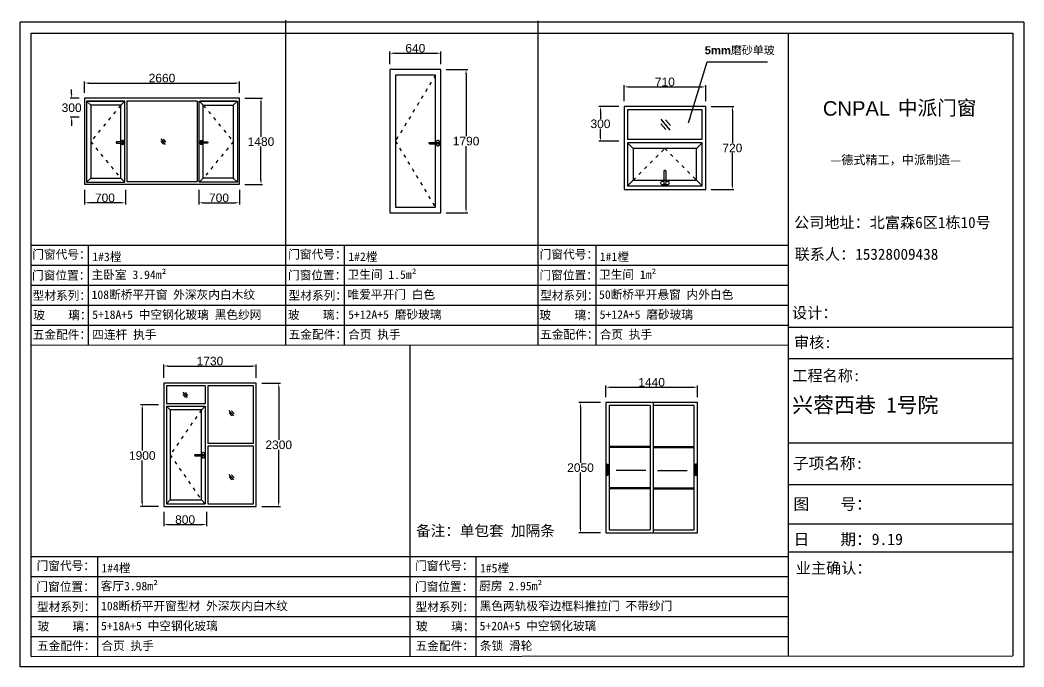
# Model space of a CAD drawing. Header units: inches. Extents: x -138455 to 599497, y -747149 to 13167.
# Drawn here: x 381836 to 400591, y -320813 to -308727 of the extents above; entities that cross this region are included whole.
import ezdxf

# ---------------------------------------------------------------- set-up
doc = ezdxf.new("R2010")
doc.units = ezdxf.units.IN
doc.header["$MEASUREMENT"] = 0
doc.header["$PDMODE"] = 35
doc.header["$PDSIZE"] = -3
doc.linetypes.add('ACAD_ISO03W100', pattern=[30, 12, -18])
doc.layers.add('0 @ 1', color=7, linetype='Continuous')
doc.styles.add('Annotative', font='arialbd.ttf')
doc.styles.add('MtXpl_', font='')
doc.styles.add('MtXpl__1', font='')
doc.styles.get("Standard").update_dxf_attribs({"font": 'arial.ttf'})
doc.styles.get('MtXpl_').set_extended_font_data('SimSun')
doc.styles.get('MtXpl__1').set_extended_font_data('SimSun', bold=True)
doc.dimstyles.get("Standard").update_dxf_attribs({"dimtxt": 80, "dimasz": 70, "dimexe": 40, "dimexo": 80, "dimgap": 0, "dimtad": 1, "dimtih": 1, "dimtoh": 1, "dimdec": 0, "dimzin": 0, "dimdsep": 46, "dimtxsty": 'Standard', "dimcen": 0.09, "dimadec": 0, "dimazin": 0, "dimtfac": 1, "dimtdec": 0, "dimtofl": 0, "dimtmove": 0, "dimatfit": 3, "dimfxl": 0, "dimtolj": 1, "dimtzin": 0, "dimarcsym": 0})

# ---------------------------------------------------------------- blocks, each defined once
blk = doc.blocks.new('123as')
at = {"color": 0}
for p, q in [((90189, 51387), (90252, 51462)), ((90194, 51330), (90312, 51470)), ((90251, 51335), (90314, 51410))]:
    blk.add_line(p, q, dxfattribs=at)
blk = doc.blocks.new('*D1530')
at = {"color": 0, "lineweight": -2, "transparency": 16777216}
for p, q in [((383042, -310087), (383042, -309873)), ((383122, -309903), (385854, -309903)), ((385934, -310087), (385934, -309873))]:
    blk.add_line(p, q, dxfattribs=at)
at = {"color": 0, "transparency": 16777216}
for points in [[(383122, -309890), (383122, -309917), (383042, -309903)], [(385854, -309890), (385854, -309917), (385934, -309903)]]:
    blk.add_solid(points, dxfattribs=at)
at = {"layer": 'Defpoints', "color": 0, "transparency": 16777216}
for p in [(385934, -309903), (383042, -310187), (385934, -310187)]:
    blk.add_point(p, dxfattribs=at)
at = {"color": 0, "transparency": 16777216, "insert": (384488, -309812), "char_height": 160, "attachment_point": 5}
blk.add_mtext('\\A1;2660', dxfattribs=at)
blk = doc.blocks.new('*D1531')
at = {"color": 0, "lineweight": -2, "transparency": 16777216}
for p, q in [((386034, -310187), (386367, -310187)), ((386337, -310267), (386337, -310907)), ((386337, -311716), (386337, -311091)), ((386034, -311796), (386367, -311796))]:
    blk.add_line(p, q, dxfattribs=at)
at = {"color": 0, "transparency": 16777216}
for points in [[(386324, -310267), (386351, -310267), (386337, -310187)], [(386324, -311716), (386351, -311716), (386337, -311796)]]:
    blk.add_solid(points, dxfattribs=at)
at = {"layer": 'Defpoints', "color": 0, "transparency": 16777216}
for p in [(385934, -310187), (385934, -311796), (386337, -311796)]:
    blk.add_point(p, dxfattribs=at)
at = {"color": 0, "transparency": 16777216, "insert": (386337, -310999), "char_height": 160, "attachment_point": 5}
blk.add_mtext('\\A1;1480', dxfattribs=at)
blk = doc.blocks.new('*D1532')
at = {"color": 0, "lineweight": -2, "transparency": 16777216}
for p, q in [((385173, -311896), (385173, -312171)), ((385934, -311896), (385934, -312171)), ((385253, -312141), (385854, -312141))]:
    blk.add_line(p, q, dxfattribs=at)
at = {"color": 0, "transparency": 16777216}
for points in [[(385253, -312128), (385253, -312154), (385173, -312141)], [(385854, -312128), (385854, -312154), (385934, -312141)]]:
    blk.add_solid(points, dxfattribs=at)
at = {"layer": 'Defpoints', "color": 0, "transparency": 16777216}
for p in [(385173, -311796), (385934, -311796), (385934, -312141)]:
    blk.add_point(p, dxfattribs=at)
at = {"color": 0, "transparency": 16777216, "insert": (385553, -312049), "char_height": 160, "width": 321.31, "attachment_point": 5}
blk.add_mtext('\\A1;700', dxfattribs=at)
blk = doc.blocks.new('*D1533')
at = {"color": 0, "lineweight": -2, "transparency": 16777216}
for p, q in [((383042, -311896), (383042, -312171)), ((383803, -311896), (383803, -312171)), ((383723, -312141), (383122, -312141))]:
    blk.add_line(p, q, dxfattribs=at)
at = {"color": 0, "transparency": 16777216}
for points in [[(383122, -312128), (383122, -312154), (383042, -312141)], [(383723, -312128), (383723, -312154), (383803, -312141)]]:
    blk.add_solid(points, dxfattribs=at)
at = {"layer": 'Defpoints', "color": 0, "transparency": 16777216}
for p in [(383042, -311796), (383803, -311796), (383042, -312141)]:
    blk.add_point(p, dxfattribs=at)
at = {"color": 0, "transparency": 16777216, "insert": (383422, -312049), "char_height": 160, "attachment_point": 5}
blk.add_mtext('\\A1;700', dxfattribs=at)
blk = doc.blocks.new('*D1534')
at = {"color": 0, "lineweight": -2, "transparency": 16777216}
for p, q in [((382942, -310187), (382770, -310187)), ((382800, -310107), (382800, -310027)), ((382942, -310542), (382770, -310542)), ((382800, -310622), (382800, -310702))]:
    blk.add_line(p, q, dxfattribs=at)
at = {"color": 0, "transparency": 16777216}
for points in [[(382786, -310107), (382813, -310107), (382800, -310187)], [(382786, -310622), (382813, -310622), (382800, -310542)]]:
    blk.add_solid(points, dxfattribs=at)
at = {"layer": 'Defpoints', "color": 0, "transparency": 16777216}
for p in [(382800, -310187), (383042, -310187), (383042, -310542)]:
    blk.add_point(p, dxfattribs=at)
at = {"color": 0, "transparency": 16777216, "insert": (382800, -310365), "char_height": 160, "attachment_point": 5}
blk.add_mtext('\\A1;300', dxfattribs=at)
blk = doc.blocks.new('dzcs')
blk.add_lwpolyline([(142095.7, -3327.8), (142195.7, -3327.8, 0.414214), (142205.7, -3317.8), (142205.7, -3317.8, 0.414214), (142195.7, -3307.8), (142095.7, -3307.8, 0.414214), (142085.7, -3317.8), (142085.7, -3317.8, 0.414214)], format="xyb", close=True)
blk.add_lwpolyline([(142182.2, -3327.8), (142182.2, -3341.8, 0.414214), (142195.7, -3355.3), (142195.7, -3355.3, 0.414214), (142209.2, -3341.8), (142209.2, -3293.8, 0.414214), (142195.7, -3280.3), (142195.7, -3280.3, 0.414214), (142182.2, -3293.8), (142182.2, -3307.8)], format="xyb")
blk = doc.blocks.new('*D1544')
at = {"color": 0, "lineweight": -2, "transparency": 16777216}
for p, q in [((392680, -315872), (392277, -315872)), ((392307, -315952), (392307, -316999)), ((392307, -318229), (392307, -317182)), ((392680, -318309), (392277, -318309))]:
    blk.add_line(p, q, dxfattribs=at)
at = {"color": 0, "transparency": 16777216}
for points in [[(392293, -315952), (392320, -315952), (392307, -315872)], [(392293, -318229), (392320, -318229), (392307, -318309)]]:
    blk.add_solid(points, dxfattribs=at)
at = {"layer": 'Defpoints', "color": 0, "transparency": 16777216}
for p in [(392780, -315872), (392307, -318309), (392780, -318309)]:
    blk.add_point(p, dxfattribs=at)
at = {"color": 0, "transparency": 16777216, "insert": (392307, -317090), "char_height": 160, "attachment_point": 5}
blk.add_mtext('\\A1;2050', dxfattribs=at)
blk = doc.blocks.new('*D1545')
at = {"color": 0, "lineweight": -2, "transparency": 16777216}
for p, q in [((392780, -315772), (392780, -315556)), ((392860, -315586), (394412, -315586)), ((394492, -315772), (394492, -315556))]:
    blk.add_line(p, q, dxfattribs=at)
at = {"color": 0, "transparency": 16777216}
for points in [[(392860, -315573), (392860, -315600), (392780, -315586)], [(394412, -315573), (394412, -315600), (394492, -315586)]]:
    blk.add_solid(points, dxfattribs=at)
at = {"layer": 'Defpoints', "color": 0, "transparency": 16777216}
for p in [(394492, -315586), (392780, -315872), (394492, -315872)]:
    blk.add_point(p, dxfattribs=at)
at = {"color": 0, "transparency": 16777216, "insert": (393636, -315495), "char_height": 160, "attachment_point": 5}
blk.add_mtext('\\A1;1440', dxfattribs=at)
blk = doc.blocks.new('*D1550')
at = {"color": 0, "lineweight": -2, "transparency": 16777216}
for p, q in [((394747, -310342), (395174, -310342)), ((395144, -310422), (395144, -311025)), ((395144, -311811), (395144, -311208)), ((394747, -311891), (395174, -311891))]:
    blk.add_line(p, q, dxfattribs=at)
at = {"color": 0, "transparency": 16777216}
for points in [[(395131, -310422), (395157, -310422), (395144, -310342)], [(395131, -311811), (395157, -311811), (395144, -311891)]]:
    blk.add_solid(points, dxfattribs=at)
at = {"layer": 'Defpoints', "color": 0, "transparency": 16777216}
for p in [(394647, -310342), (394647, -311891), (395144, -311891)]:
    blk.add_point(p, dxfattribs=at)
at = {"color": 0, "transparency": 16777216, "insert": (395144, -311117), "char_height": 160, "attachment_point": 5}
blk.add_mtext('\\A1;720', dxfattribs=at)
blk = doc.blocks.new('*D1551')
at = {"color": 0, "lineweight": -2, "transparency": 16777216}
for p, q in [((393120, -310242), (393120, -309945)), ((393200, -309975), (394567, -309975)), ((394647, -310242), (394647, -309945))]:
    blk.add_line(p, q, dxfattribs=at)
at = {"color": 0, "transparency": 16777216}
for points in [[(393200, -309962), (393200, -309988), (393120, -309975)], [(394567, -309962), (394567, -309988), (394647, -309975)]]:
    blk.add_solid(points, dxfattribs=at)
at = {"layer": 'Defpoints', "color": 0, "transparency": 16777216}
for p in [(394647, -309975), (393120, -310342), (394647, -310342)]:
    blk.add_point(p, dxfattribs=at)
at = {"color": 0, "transparency": 16777216, "insert": (393883, -309883), "char_height": 160, "attachment_point": 5}
blk.add_mtext('\\A1;710', dxfattribs=at)
blk = doc.blocks.new('*D1552')
at = {"color": 0, "lineweight": -2, "transparency": 16777216}
for p, q in [((393020, -310342), (392650, -310342)), ((392680, -310422), (392680, -310574)), ((392680, -310910), (392680, -310758)), ((393020, -310990), (392650, -310990))]:
    blk.add_line(p, q, dxfattribs=at)
at = {"color": 0, "transparency": 16777216}
for points in [[(392666, -310422), (392693, -310422), (392680, -310342)], [(392666, -310910), (392693, -310910), (392680, -310990)]]:
    blk.add_solid(points, dxfattribs=at)
at = {"layer": 'Defpoints', "color": 0, "transparency": 16777216}
for p in [(393120, -310342), (392680, -310990), (393120, -310990)]:
    blk.add_point(p, dxfattribs=at)
at = {"color": 0, "transparency": 16777216, "insert": (392680, -310666), "char_height": 160, "attachment_point": 5}
blk.add_mtext('\\A1;300', dxfattribs=at)
blk = doc.blocks.new('*D1553')
at = {"color": 0, "lineweight": -2, "transparency": 16777216}
for p, q in [((388743, -309552), (388743, -309316)), ((388823, -309346), (389619, -309346)), ((389699, -309552), (389699, -309316))]:
    blk.add_line(p, q, dxfattribs=at)
at = {"color": 0, "transparency": 16777216}
for points in [[(388823, -309333), (388823, -309359), (388743, -309346)], [(389619, -309333), (389619, -309359), (389699, -309346)]]:
    blk.add_solid(points, dxfattribs=at)
at = {"layer": 'Defpoints', "color": 0, "transparency": 16777216}
for p in [(389699, -309346), (388743, -309652), (389699, -309652)]:
    blk.add_point(p, dxfattribs=at)
at = {"color": 0, "transparency": 16777216, "insert": (389221, -309254), "char_height": 160, "attachment_point": 5}
blk.add_mtext('\\A1;640', dxfattribs=at)
blk = doc.blocks.new('*D1554')
at = {"color": 0, "lineweight": -2, "transparency": 16777216}
for p, q in [((389799, -309652), (390199, -309652)), ((390169, -309732), (390169, -310897)), ((390169, -312246), (390169, -311081)), ((389799, -312326), (390199, -312326))]:
    blk.add_line(p, q, dxfattribs=at)
at = {"color": 0, "transparency": 16777216}
for points in [[(390155, -309732), (390182, -309732), (390169, -309652)], [(390155, -312246), (390182, -312246), (390169, -312326)]]:
    blk.add_solid(points, dxfattribs=at)
at = {"layer": 'Defpoints', "color": 0, "transparency": 16777216}
for p in [(389699, -309652), (389699, -312326), (390169, -312326)]:
    blk.add_point(p, dxfattribs=at)
at = {"color": 0, "transparency": 16777216, "insert": (390169, -310989), "char_height": 160, "attachment_point": 5}
blk.add_mtext('\\A1;1790', dxfattribs=at)
blk = doc.blocks.new('*D1555')
at = {"color": 0, "lineweight": -2, "transparency": 16777216}
for p, q in [((384420, -315914), (384089, -315914)), ((384119, -315994), (384119, -316772)), ((384119, -317734), (384119, -316955)), ((384420, -317814), (384089, -317814))]:
    blk.add_line(p, q, dxfattribs=at)
at = {"color": 0, "transparency": 16777216}
for points in [[(384105, -315994), (384132, -315994), (384119, -315914)], [(384105, -317734), (384132, -317734), (384119, -317814)]]:
    blk.add_solid(points, dxfattribs=at)
at = {"layer": 'Defpoints', "color": 0, "transparency": 16777216}
for p in [(384520, -315914), (384119, -317814), (384520, -317814)]:
    blk.add_point(p, dxfattribs=at)
at = {"color": 0, "transparency": 16777216, "insert": (384119, -316864), "char_height": 160, "attachment_point": 5}
blk.add_mtext('\\A1;1900', dxfattribs=at)
blk = doc.blocks.new('*D1556')
at = {"color": 0, "lineweight": -2, "transparency": 16777216}
for p, q in [((386350, -315514), (386699, -315514)), ((386669, -315594), (386669, -316572)), ((386669, -317734), (386669, -316755)), ((386350, -317814), (386699, -317814))]:
    blk.add_line(p, q, dxfattribs=at)
at = {"color": 0, "transparency": 16777216}
for points in [[(386656, -315594), (386682, -315594), (386669, -315514)], [(386656, -317734), (386682, -317734), (386669, -317814)]]:
    blk.add_solid(points, dxfattribs=at)
at = {"layer": 'Defpoints', "color": 0, "transparency": 16777216}
for p in [(386250, -315514), (386250, -317814), (386669, -317814)]:
    blk.add_point(p, dxfattribs=at)
at = {"color": 0, "transparency": 16777216, "insert": (386669, -316664), "char_height": 160, "attachment_point": 5}
blk.add_mtext('\\A1;2300', dxfattribs=at)
blk = doc.blocks.new('*D1557')
at = {"color": 0, "lineweight": -2, "transparency": 16777216}
for p, q in [((384520, -315414), (384520, -315161)), ((384600, -315191), (386170, -315191)), ((386250, -315414), (386250, -315161))]:
    blk.add_line(p, q, dxfattribs=at)
at = {"color": 0, "transparency": 16777216}
for points in [[(384600, -315178), (384600, -315204), (384520, -315191)], [(386170, -315178), (386170, -315204), (386250, -315191)]]:
    blk.add_solid(points, dxfattribs=at)
at = {"layer": 'Defpoints', "color": 0, "transparency": 16777216}
for p in [(386250, -315191), (384520, -315514), (386250, -315514)]:
    blk.add_point(p, dxfattribs=at)
at = {"color": 0, "transparency": 16777216, "insert": (385384, -315099), "char_height": 160, "attachment_point": 5}
blk.add_mtext('\\A1;1730', dxfattribs=at)
blk = doc.blocks.new('*D1558')
at = {"color": 0, "lineweight": -2, "transparency": 16777216}
for p, q in [((384520, -317914), (384520, -318182)), ((385320, -317914), (385320, -318182)), ((384600, -318152), (385240, -318152))]:
    blk.add_line(p, q, dxfattribs=at)
at = {"color": 0, "transparency": 16777216}
for points in [[(384600, -318139), (384600, -318166), (384520, -318152)], [(385240, -318139), (385240, -318166), (385320, -318152)]]:
    blk.add_solid(points, dxfattribs=at)
at = {"layer": 'Defpoints', "color": 0, "transparency": 16777216}
for p in [(384520, -317814), (385320, -317814), (385320, -318152)]:
    blk.add_point(p, dxfattribs=at)
at = {"color": 0, "transparency": 16777216, "insert": (384920, -318061), "char_height": 160, "attachment_point": 5}
blk.add_mtext('\\A1;800', dxfattribs=at)

msp = doc.modelspace()

# ---------------------------------------------------------------- linework, layer by layer
for p, q in [((400591.4, -308764.6), (381836.3, -308764.6)), ((381836.3, -320813.1), (381836.3, -308764.6)), ((386801.5, -314799.1), (386798.5, -308726.7)), ((391511.4, -308743.6), (391511.4, -314797.3)), ((400591.4, -308764.6), (400591.4, -320813.1)), ((382043.7, -308971.3), (400384.6, -308971.3)), ((382043.7, -320617.4), (382043.7, -308971.3)), ((396188.4, -308971.3), (396188.4, -320606.5)), ((400384.6, -308971.3), (400384.6, -320605.8)), ((385933.6, -310187.1), (383042, -310187.1)), ((383042, -310187.1), (383042, -311795.9)), ((385933.6, -311795.9), (385933.6, -310187.1)), ((383156.1, -310317.5), (383080.1, -310241.4)), ((383096.4, -310241.4), (383775.8, -310241.4)), ((383716, -310317.5), (383792.1, -310241.4)), ((383830.1, -310241.4), (383830.1, -311741.6)), ((385145.5, -310241.4), (383830.1, -310241.4)), ((385145.5, -310241.4), (385145.5, -311741.6)), ((385259.6, -310317.5), (385183.5, -310241.4)), ((385879.2, -310241.4), (385199.8, -310241.4)), ((385819.5, -310317.5), (385895.5, -310241.4)), ((394646.8, -310342.4), (393120.1, -310342.4)), ((393120.1, -310342.4), (393120.1, -311890.7)), ((394646.8, -311890.7), (394646.8, -310342.4)), ((394582.3, -310955.3), (393184.6, -310955.3)), ((394582.3, -311019.8), (393184.6, -311019.8)), ((393292.1, -311127.3), (393184.6, -311019.8)), ((394474.8, -311127.3), (394582.3, -311019.8)), ((383156.1, -311681.8), (383080.1, -311757.9)), ((383716, -311681.8), (383792.1, -311757.9)), ((385259.6, -311681.8), (385183.5, -311757.9)), ((385819.5, -311681.8), (385895.5, -311757.9)), ((383042, -311795.9), (385933.6, -311795.9)), ((393120.1, -311890.7), (394646.8, -311890.7)), ((393292.1, -311718.6), (393184.6, -311826.2)), ((394474.8, -311718.6), (394582.3, -311826.2)), ((382043.4, -312934.9), (396188.4, -312934.9)), ((383109.8, -312928), (383109.8, -314793.6)), ((387891.8, -312925.8), (387891.8, -314791.4)), ((392591, -312925.8), (392591, -314791.4)), ((382043.4, -313308.1), (396188.4, -313308.1)), ((382043.4, -313681.2), (396188.4, -313681.2)), ((382043.4, -314054.3), (396188.4, -314054.3)), ((382043.4, -314427.4), (396188.4, -314427.4)), ((396188.4, -314467.5), (400384.6, -314467.5)), ((382043.7, -314801), (396188.4, -314795.6)), ((389116, -314798.3), (389116, -320613)), ((396188.4, -315048.6), (400384.6, -315048.6)), ((386249.5, -315513.5), (384519.5, -315513.5)), ((384519.5, -315513.5), (384519.5, -317813.5)), ((385294.5, -315563.5), (385294.5, -315888.5)), ((385344.5, -315563.5), (385344.5, -316638.5)), ((386249.5, -317813.5), (386249.5, -315513.5)), ((384569.5, -315888.5), (385294.5, -315888.5)), ((384569.5, -315938.5), (385294.5, -315938.5)), ((384639.5, -316008.5), (384569.5, -315938.5)), ((385224.5, -316008.5), (385294.5, -315938.5)), ((385294.5, -315938.5), (385294.5, -317763.5)), ((393606.1, -315931.4), (393606.1, -318249.3)), ((393665.6, -315872), (393665.6, -318308.8)), ((386199.5, -316638.5), (385344.5, -316638.5)), ((386199.5, -316688.5), (385344.5, -316688.5)), ((385344.5, -316688.5), (385344.5, -317763.5)), ((393606.1, -316694.1), (392839.4, -316694.1)), ((393606.1, -316714.1), (392839.4, -316714.1)), ((393665.6, -316694.1), (394432.3, -316694.1)), ((393665.6, -316714.1), (394432.3, -316714.1)), ((396188.4, -316624.3), (400384.6, -316624.3)), ((393606.1, -317466.7), (392839.4, -317466.7)), ((393606.1, -317486.7), (392839.4, -317486.7)), ((393665.6, -317466.7), (394432.3, -317466.7)), ((393665.6, -317486.7), (394432.3, -317486.7)), ((396188.4, -317403.2), (400384.6, -317403.2)), ((384639.5, -317693.5), (384569.5, -317763.5)), ((385224.5, -317693.5), (385294.5, -317763.5)), ((384519.5, -317813.5), (386249.5, -317813.5)), ((396188.4, -318140.1), (400384.6, -318140.1)), ((382047.5, -318751.3), (396192.5, -318751.3)), ((383281.2, -318751.3), (383281.2, -320616.9)), ((390353.7, -318751.3), (390353.7, -320616.9)), ((396188.4, -318665.4), (400384.6, -318665.4)), ((382047.5, -319124.4), (396192.5, -319124.4)), ((382047.5, -319497.6), (396192.5, -319497.6)), ((382047.5, -319870.7), (396192.5, -319870.7)), ((382047.5, -320243.8), (396192.5, -320243.8)), ((382043.7, -320617.4), (400384.6, -320605.8)), ((400591.4, -320813.1), (381836.3, -320813.1))]:
    msp.add_line(p, q)
for points in [[(388743.5, -312325.6), (389699.4, -312325.6), (389699.4, -309652.1), (388743.5, -309652.1)], [(383792.1, -310241.4), (383080.1, -310241.4), (383080.1, -311757.9), (383792.1, -311757.9)], [(383716, -310317.5), (383156.1, -310317.5), (383156.1, -311681.8), (383716, -311681.8)], [(385183.5, -310241.4), (385895.5, -310241.4), (385895.5, -311757.9), (385183.5, -311757.9)], [(385259.6, -310317.5), (385819.5, -310317.5), (385819.5, -311681.8), (385259.6, -311681.8)], [(394474.8, -311127.3), (393292.1, -311127.3), (393292.1, -311718.6), (394474.8, -311718.6)], [(392780, -318308.8), (394491.7, -318308.8), (394491.7, -315872), (392780, -315872)]]:
    msp.add_lwpolyline(points, close=True)
for points in [[(389594.8, -311012.8), (389594.8, -309756.7), (388848, -309756.7), (388848, -312221), (389594.8, -312221), (389594.8, -311042.6)], [(394582.3, -310955.3), (394582.3, -310406.9), (393184.6, -310406.9), (393184.6, -310955.3)], [(393184.6, -311019.8), (393184.6, -311826.2), (394582.3, -311826.2), (394582.3, -311019.8)], [(383830.1, -311741.6), (385145.5, -311741.6)], [(385294.5, -315563.5), (384569.5, -315563.5), (384569.5, -315888.5)], [(386199.5, -316638.5), (386199.5, -315563.5), (385344.5, -315563.5)], [(384569.5, -315938.5), (384569.5, -317763.5), (385294.5, -317763.5)], [(385224.5, -316844.1), (385224.5, -316008.5), (384639.5, -316008.5), (384639.5, -317693.5), (385224.5, -317693.5), (385224.5, -316873.9)], [(393606.1, -315931.4), (392839.4, -315931.4), (392839.4, -318249.3), (393606.1, -318249.3)], [(393665.6, -318249.3), (394432.3, -318249.3), (394432.3, -315931.4), (393665.6, -315931.4)], [(385344.5, -317763.5), (386199.5, -317763.5), (386199.5, -316688.5)]]:
    msp.add_lwpolyline(points)
at = {"linetype": 'ACAD_ISO03W100', "ltscale": 5}
for points in [[(389594.8, -309756.7), (388848, -310988.9), (389594.8, -312221)], [(383716, -310317.5), (383156.1, -310999.6), (383716, -311681.8)], [(385259.6, -310317.5), (385819.5, -310999.6), (385259.6, -311681.8)], [(393292.1, -311718.6), (393883.4, -311127.3), (394474.8, -311718.6)], [(385224.5, -316008.5), (384639.5, -316851), (385224.5, -317693.5)]]:
    msp.add_lwpolyline(points, dxfattribs=at)
at = {"color": 0}
for points in [[(392808, -317237), (392808, -317237, -0.4142136), (392795, -317224), (392795, -317035, -0.4142136), (392808, -317022), (392808, -317022, -0.4142136), (392821, -317035), (392821, -317224, -0.4142136)], [(392808, -317211), (392808, -317211, -0.4142136), (392801.5, -317204.5), (392801.5, -317054.5, -0.4142136), (392808, -317048), (392808, -317048, -0.4142136), (392814.5, -317054.5), (392814.5, -317204.5, -0.4142136)], [(394463.7, -317237), (394463.7, -317237, 0.4142136), (394476.7, -317224), (394476.7, -317035, 0.4142136), (394463.7, -317022), (394463.7, -317022, 0.4142136), (394450.7, -317035), (394450.7, -317224, 0.4142136)], [(394463.7, -317211), (394463.7, -317211, 0.4142136), (394470.2, -317204.5), (394470.2, -317054.5, 0.4142136), (394463.7, -317048), (394463.7, -317048, 0.4142136), (394457.2, -317054.5), (394457.2, -317204.5, 0.4142136)]]:
    msp.add_lwpolyline(points, format="xyb", close=True, dxfattribs=at)

# ---------------------------------------------------------------- block references
for name, p, xscale, yscale, zscale in [('123as', (523627, -384563.9), -1.437411447571294, 1.437411447571294, 1.437411447571294), ('123as', (450095.8, -348348.3), -0.726650862114889, 0.726650862114889, 0.726650862114889), ('dzcs', (229176.5, -307408.1), 1.087064089951612, 1.087064089951612, 1.087064089951612), ('dzcs', (539799.1, -307408.1), -1.087064089951612, 1.087064089951612, 1.087064089951612), ('123as', (450506.9, -353079.8), -0.726650862114889, 0.726650862114889, 0.726650862114889), ('123as', (451370.9, -353422.3), -0.726650862114889, 0.726650862114889, 0.726650862114889), ('123as', (451370.9, -354617.8), -0.726650862114889, 0.726650862114889, 0.726650862114889)]:
    msp.add_blockref(name, p, dxfattribs=dict(xscale=xscale, yscale=yscale, zscale=zscale))
for p, xscale, yscale, zscale, rotation in [((177264.3, -315983), -1.49356856052488, 1.49356856052488, 1.49356856052488, 180), ((401017.8, -5998.8), 2.150356448476993, 2.150356448476993, 2.150356448476993, 270), ((172882.5, -321814.3), -1.49356856052488, 1.49356856052488, 1.49356856052488, 180)]:
    msp.add_blockref('dzcs', p, dxfattribs=dict(xscale=xscale, yscale=yscale, zscale=zscale, rotation=rotation))

# ---------------------------------------------------------------- texts
for s, height, style, p in [('中派门窗', 269.64, 'MtXpl_', (398235.1, -310501.5)), ('—德式精工，中派制造—', 165.935, 'MtXpl_', (396976.1, -311421.6)), ('公司地址：北富森6区1栋10号', 207.419, 'MtXpl_', (396296.3, -312612.4)), ('门窗代号：', 160, 'MtXpl__1', (382063.6, -313186.4)), ('门窗代号：', 160, 'MtXpl__1', (386845.5, -313184.1)), ('门窗代号：', 160, 'MtXpl__1', (391544.7, -313184.1)), ('联系人：15328009438', 207.419, 'MtXpl_', (396307.6, -313205.3)), ('1#3樘', 160, 'MtXpl__1', (383186.5, -313231.2)), ('1#2樘', 160, 'MtXpl__1', (387968.5, -313229)), ('1#1樘', 160, 'MtXpl__1', (392667.7, -313229)), ('门窗位置：', 160, 'MtXpl__1', (382059.8, -313576.7)), ('主卧室 3.94m²', 160, 'MtXpl__1', (383172.1, -313564.9)), ('门窗位置：', 160, 'MtXpl__1', (386841.7, -313574.5)), ('卫生间 1.5m²', 160, 'MtXpl__1', (387954.1, -313562.6)), ('门窗位置：', 160, 'MtXpl__1', (391540.9, -313574.5)), ('卫生间 1m²', 160, 'MtXpl__1', (392653.3, -313562.6)), ('型材系列：', 160, 'MtXpl__1', (382070.8, -313954.2)), ('108断桥平开窗 外深灰内白木纹', 160, 'MtXpl__1', (383172.1, -313938)), ('型材系列：', 160, 'MtXpl__1', (386852.8, -313952)), ('唯爱平开门 白色', 160, 'MtXpl__1', (387954.1, -313935.8)), ('型材系列：', 160, 'MtXpl__1', (391552, -313952)), ('50断桥平开悬窗 内外白色', 160, 'MtXpl__1', (392653.3, -313935.8)), ('玻    璃：', 160, 'MtXpl__1', (382082.3, -314318.7)), ('5+18A+5 中空钢化玻璃 黑色纱网', 160, 'MtXpl__1', (383183.7, -314311.1)), ('玻    璃：', 160, 'MtXpl__1', (386839.7, -314316.2)), ('5+12A+5 磨砂玻璃', 160, 'MtXpl__1', (387965.7, -314308.9)), ('玻    璃：', 160, 'MtXpl__1', (391540, -314318.7)), ('5+12A+5 磨砂玻璃', 160, 'MtXpl__1', (392664.9, -314308.9)), ('设计：', 207.42, 'MtXpl_', (396259, -314299.7)), ('五金配件：', 160, 'MtXpl__1', (382071.2, -314683.5)), ('四连杆 执手 ', 160, 'MtXpl__1', (383183.7, -314684.2)), ('五金配件：', 160, 'MtXpl__1', (386853.2, -314681.2)), ('合页 执手', 160, 'MtXpl__1', (387965.7, -314682)), ('五金配件：', 160, 'MtXpl__1', (391552.4, -314681.2)), ('合页 执手 ', 160, 'MtXpl__1', (392664.9, -314682)), ('审核:', 207.42, 'MtXpl_', (396294.7, -314852.1)), ('工程名称:', 207.42, 'MtXpl_', (396264.2, -315473.3)), ('兴蓉西巷 1号院', 285.97, 'MtXpl_', (396262.9, -316060.9)), ('子项名称:', 214.34, 'MtXpl_', (396276.2, -317115.9)), ('图    号：', 214.34, 'MtXpl_', (396286.4, -317875.9)), ('日    期：9.19', 214.336, 'MtXpl_', (396287.1, -318535.3)), ('门窗代号：', 160, 'MtXpl__1', (382144.8, -319002.7)), ('门窗代号：', 160, 'MtXpl__1', (389217.3, -319002.7)), ('业主确认：', 207.42, 'MtXpl_', (396329.3, -319069.6)), ('1#4樘', 160, 'MtXpl__1', (383355.8, -319047.6)), ('1#5樘', 160, 'MtXpl__1', (390428.3, -319047.6)), ('门窗位置：', 160, 'MtXpl__1', (382141, -319393.1)), ('客厅3.98m²', 160, 'MtXpl__1', (383341.4, -319381.2)), ('门窗位置：', 160, 'MtXpl__1', (389213.5, -319393.1)), ('厨房 2.95m²', 160, 'MtXpl__1', (390413.9, -319381.2)), ('108断桥平开窗型材 外深灰内白木纹', 160, 'MtXpl__1', (383348.9, -319754.4)), ('黑色两轨极窄边框料推拉门 不带纱门', 160, 'MtXpl__1', (390421.4, -319754.4)), ('型材系列：', 160, 'MtXpl__1', (382152, -319770.6)), ('型材系列：', 160, 'MtXpl__1', (389224.5, -319770.6)), ('玻    璃：', 160, 'MtXpl__1', (382163.5, -320135)), ('5+18A+5 中空钢化玻璃', 160, 'MtXpl__1', (383348.9, -320127.5)), ('玻    璃：', 160, 'MtXpl__1', (389236, -320135)), ('5+20A+5 中空钢化玻璃', 160, 'MtXpl__1', (390421.4, -320127.5)), ('五金配件：', 160, 'MtXpl__1', (382152.4, -320499.8)), ('合页 执手 ', 160, 'MtXpl__1', (383354, -320498.4)), ('五金配件：', 160, 'MtXpl__1', (389224.9, -320499.8)), ('条锁 滑轮', 160, 'MtXpl__1', (390426.3, -320498.4))]:
    msp.add_text(s, height=height, dxfattribs=dict(style=style)).set_placement(p)
msp.add_text('CNPAL', height=269.64).set_placement((396835, -310512.6))
at = {"layer": '0 @ 1', "attachment_point": 1, "style": 'Annotative'}
for s, width, insert, char_height in [('5mm{\\fSimSun|b1|i0|c134|p2;磨砂单玻}', 1513, (394627.5, -309215), 150), ('{\\fSimSun|b1|i0|c134|p2;备注：单包套 加隔条}', 3646, (389235.1, -318168.3), 200)]:
    msp.add_mtext_dynamic_manual_height_columns(s, width=width, gutter_width=903.5, heights=[0], dxfattribs=dict(at, insert=insert, char_height=char_height))

# ---------------------------------------------------------------- dimensions: what is measured, and where the dimension line sits
for base, p1, p2, text, picture, middle in [((389699.4, -309346), (388743.5, -309652.1), (389699.4, -309652.1), '640', '*D1553', (389221.4, -309254.3)), ((385933.6, -309903.3), (383042, -310187.1), (385933.6, -310187.1), '2660', '*D1530', (384487.8, -309811.6)), ((385933.6, -312141.1), (385172.7, -311795.9), (385933.6, -311795.9), '700', '*D1532', (385553.1, -312049.4)), ((394491.7, -315586.5), (392780, -315872), (394491.7, -315872), '1440', '*D1545', (393635.8, -315494.8))]:
    dim = msp.add_linear_dim(base=base, p1=p1, p2=p2, text=text, dimstyle='Standard', override={"dimtxt": 160, "dimasz": 80, "dimexe": 30, "dimexo": 100, "dimgap": 10})
    dim.commit()
    dim.dimension.update_dxf_attribs({"geometry": picture, "text_midpoint": middle})
for base, p1, p2, angle, text, picture, middle in [((390168.5, -312325.6), (389699.4, -309652.1), (389699.4, -312325.6), 90, '1790', '*D1554', (390168.5, -310988.9)), ((382799.6, -310187.1), (383042, -310542), (383042, -310187.1), 90, '300', '*D1534', (382799.6, -310364.5)), ((392679.5, -310989.5), (393120.1, -310342.4), (393120.1, -310989.5), 90, '300', '*D1552', (392679.5, -310666)), ((395144, -311890.7), (394646.8, -310342.4), (394646.8, -311890.7), 90, '720', '*D1550', (395144, -311116.5)), ((383042, -312141.1), (383803, -311795.9), (383042, -311795.9), 180, '700', '*D1533', (383422.5, -312049.4)), ((392306.5, -318308.8), (392780, -315872), (392780, -318308.8), 90, '2050', '*D1544', (392306.5, -317090.4))]:
    dim = msp.add_linear_dim(base=base, p1=p1, p2=p2, angle=angle, text=text, dimstyle='Standard', override={"dimtxt": 160, "dimasz": 80, "dimexe": 30, "dimexo": 100, "dimgap": 10})
    dim.commit()
    dim.dimension.update_dxf_attribs({"geometry": picture, "text_midpoint": middle})
dim = msp.add_linear_dim(base=(394646.8, -309975), p1=(393120.1, -310342.4), p2=(394646.8, -310342.4), text='710', dimstyle='Standard', override={"dimtxt": 160, "dimasz": 80, "dimexe": 30, "dimexo": 100, "dimgap": 10})
dim.commit()
dim.dimension.update_dxf_attribs({"geometry": '*D1551', "text_midpoint": (393883.4, -309975), "dimtype": 160})
dim = msp.add_linear_dim(base=(386337.4, -311795.9), p1=(385933.6, -310187.1), p2=(385933.6, -311795.9), angle=90, text='1480', dimstyle='Standard', override={"dimtxt": 160, "dimasz": 80, "dimexe": 30, "dimexo": 100, "dimgap": 10})
dim.commit()
dim.dimension.update_dxf_attribs({"geometry": '*D1531', "text_midpoint": (386337.4, -310999.1), "dimtype": 160})
for base, p1, p2, picture, middle in [((386249.5, -315191), (384519.5, -315513.5), (386249.5, -315513.5), '*D1557', (385384.5, -315099.3)), ((385319.5, -318152.5), (384519.5, -317813.5), (385319.5, -317813.5), '*D1558', (384919.5, -318060.8))]:
    dim = msp.add_linear_dim(base=base, p1=p1, p2=p2, dimstyle='Standard', override={"dimtxt": 160, "dimasz": 80, "dimexe": 30, "dimexo": 100, "dimgap": 10})
    dim.commit()
    dim.dimension.update_dxf_attribs({"geometry": picture, "text_midpoint": middle})
for base, p1, p2, picture, middle in [((386669, -317813.5), (386249.5, -315513.5), (386249.5, -317813.5), '*D1556', (386669, -316663.5)), ((384118.5, -317813.5), (384519.5, -315913.5), (384519.5, -317813.5), '*D1555', (384118.5, -316863.5))]:
    dim = msp.add_linear_dim(base=base, p1=p1, p2=p2, angle=90, dimstyle='Standard', override={"dimtxt": 160, "dimasz": 80, "dimexe": 30, "dimexo": 100, "dimgap": 10})
    dim.commit()
    dim.dimension.update_dxf_attribs({"geometry": picture, "text_midpoint": middle})

# ---------------------------------------------------------------- leaders
for points in [[(394327, -310644.5), (394676, -309506.5), (395798.5, -309506.5)], [(393526.5, -317140.9), (392973.2, -317140.9)], [(393745.2, -317140.9), (394298.5, -317140.9)]]:
    msp.add_leader(points, dimstyle='Standard', override={"dimtxt": 160, "dimasz": 80, "dimexe": 30, "dimexo": 100, "dimgap": 10, "dimtad": 0})

doc.saveas('drawing.dxf')
